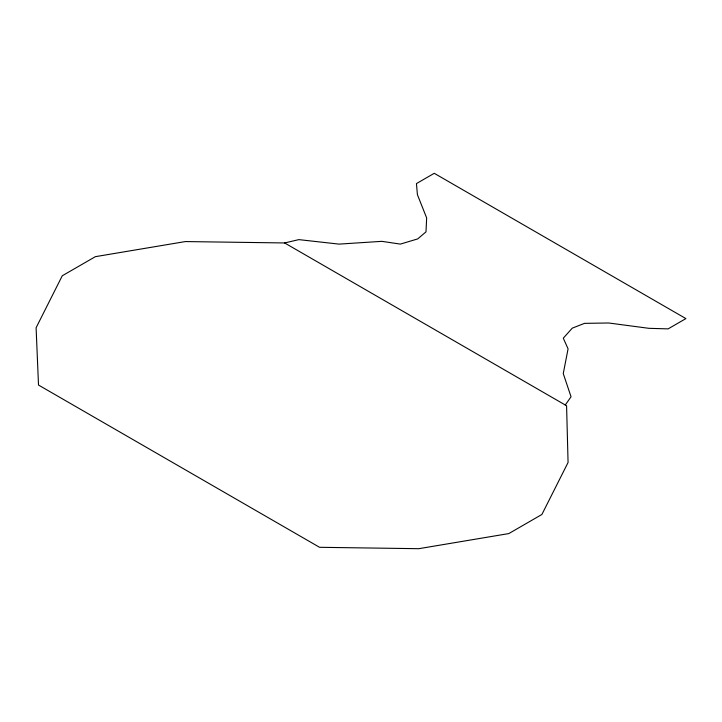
<?xml version="1.0" encoding="UTF-8"?>
<svg xmlns="http://www.w3.org/2000/svg" width="722" height="722" viewBox="0 0 722 722"><rect width="100%" height="100%" fill="white"/><g stroke="black" fill="none" stroke-linecap="round" stroke-linejoin="round"><path stroke-width="1.08" d="M565.281 404.988L571.048 396.766L563.259 373.59L568.07 348.87L563.286 338.176L572.275 328.149L584.477 323.366L608.646 322.987L648.907 328.32L668.103 328.88L685.9 318.601L434.247 173.307L416.441 183.587L417.415 194.669L426.648 217.909L425.998 231.861L417.704 238.91L400.349 244.099L381.821 241.338L338.997 244.117L298.854 239.623L284.621 242.953L185.401 241.563L95.367 256.671L62.263 275.777L36.1 327.761L38.51 385.043L319.557 547.303L418.769 548.693L508.802 533.585L541.897 514.47L568.07 462.495L566.58 405.746L284.621 242.953"/></g></svg>
